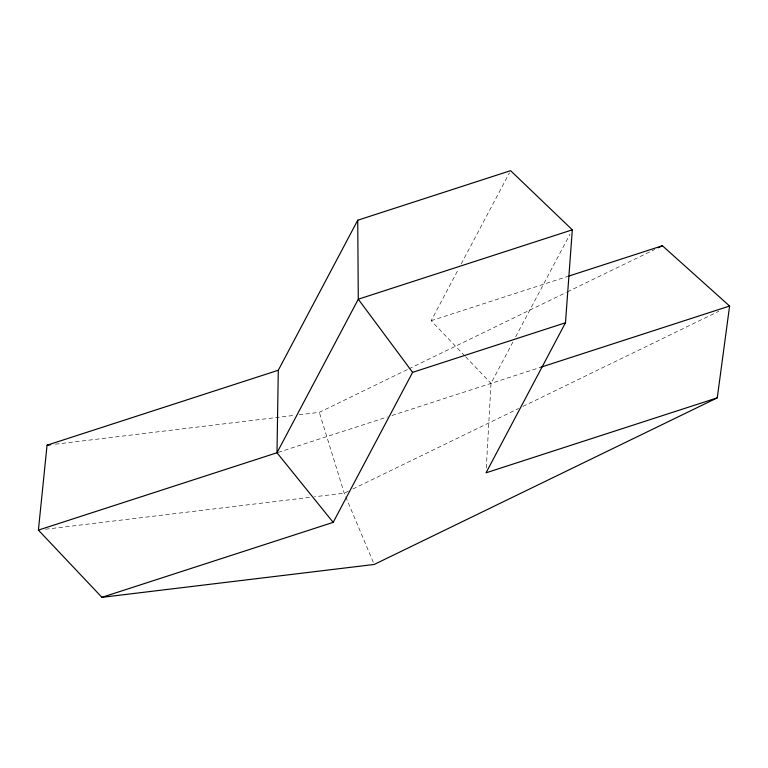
<?xml version="1.0" encoding="UTF-8"?>
<svg xmlns="http://www.w3.org/2000/svg" width="768" height="768" viewBox="0 0 768 768"><rect width="100%" height="100%" fill="white"/><g stroke="black" fill="none" stroke-linecap="round" stroke-linejoin="round"><path stroke-width="0.58" stroke-dasharray="3.84 2.88" d="M486.298 468.048L491.011 383.376L512.87 342.077M464.774 355.901L431.155 320.698L458.419 269.203M461.222 263.904L509.472 172.79M515.674 336.787L570.067 234.067M299.107 414.787L319.325 412.339L407.789 369.379M408.864 368.861L566.381 292.368M567.456 291.84L654.845 249.408M348.538 491.088L344.227 493.181L314.477 496.771M352.838 489.005L518.611 408.499M522.922 406.406L718.838 311.261M431.155 320.698L567.85 276.384M278.131 452.39L387.418 416.957M391.968 415.488L540.998 367.171M55.373 444.202L294.355 415.354M45.542 529.238L309.715 497.347M465.59 356.765L491.011 383.376M373.277 562.272L344.227 493.181L319.325 412.339"/><path stroke-width="1.15" d="M278.294 370.253L276.989 452.755L333.178 522.365L101.933 597.331L38.4 530.102L47.059 445.21L278.294 370.253L357.734 220.224L510.595 170.669L572.314 229.824L565.469 322.79L486.038 472.819L717.274 397.853L729.6 306.038L662.4 245.741L568.992 276.019M333.178 522.365L412.608 372.346L565.469 322.79M658.08 247.834L662.4 245.741M717.274 397.853L374.198 564.461L101.933 597.331M572.314 229.824L358.291 299.203L276.989 452.755L38.4 530.102M540.998 367.171L729.6 306.038M47.059 445.21L50.621 444.778M412.608 372.346L358.291 299.203L357.734 220.224"/></g></svg>
